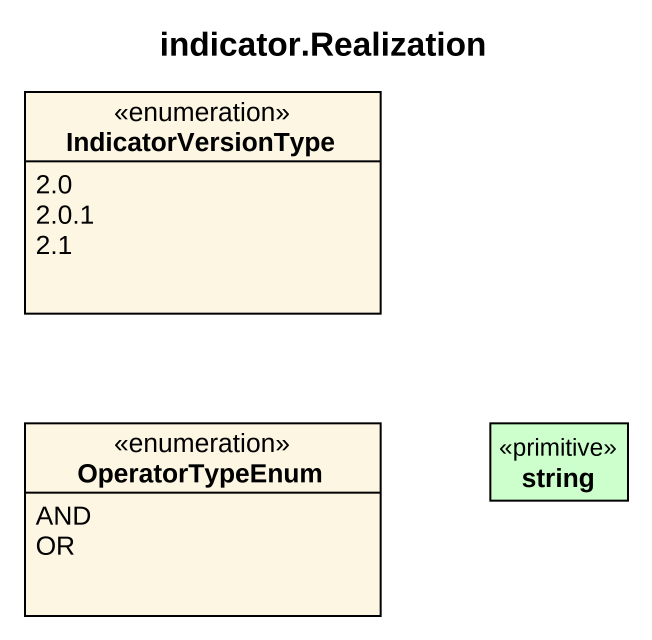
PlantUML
@startuml
title indicator.Realization
hide circle
hide empty members
enum IndicatorVersionType {
  2.0
  2.0.1
  2.1
}
enum OperatorTypeEnum {
  AND
  OR
}
class string <<primitive>> #CCFFCC
@enduml
